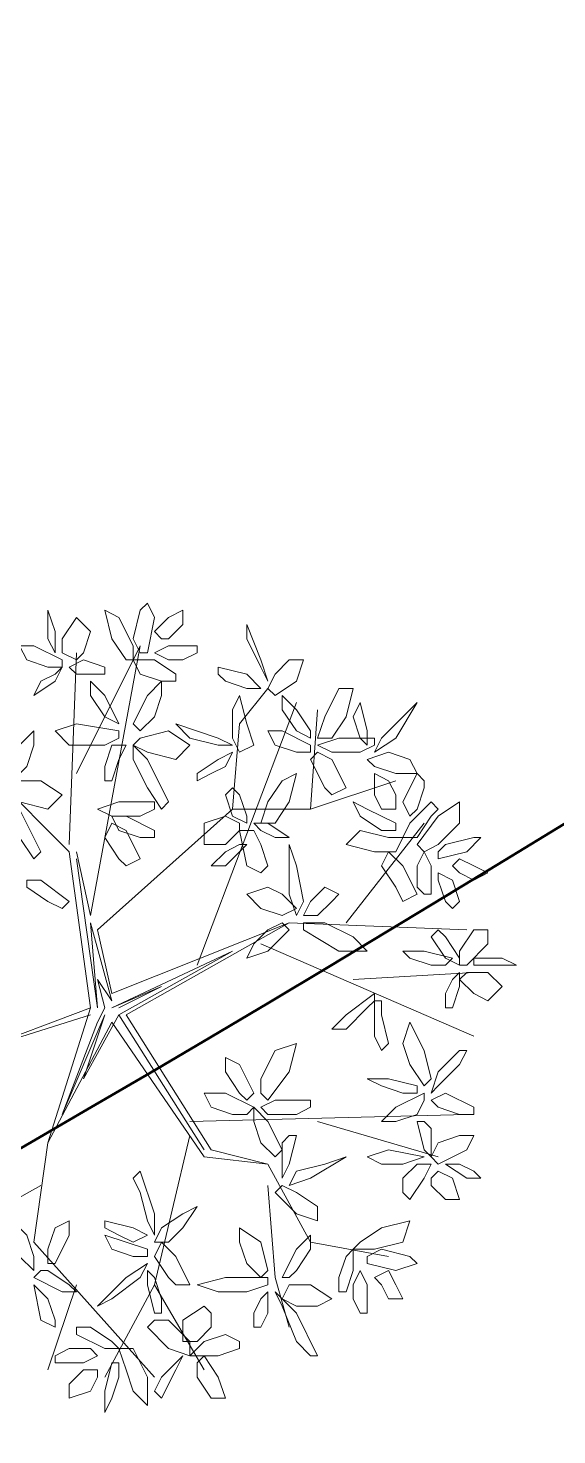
# Model space of a CAD drawing. Header units: millimetres. Extents: x 2529 to 2673, y 1639 to 1859.
# Drawn here: x 2626.23 to 2628.33, y 1717.54 to 1723.13 of the extents above; entities that cross this region are included whole.
import ezdxf

# ---------------------------------------------------------------- set-up
doc = ezdxf.new("R2010")
doc.units = ezdxf.units.MM
doc.layers.add('PDF_0', color=7, linetype='Continuous')

msp = doc.modelspace()

# ---------------------------------------------------------------- linework, layer by layer
at = {"layer": 'PDF_0', "lineweight": 9}
for points in [[(2626.3359, 1720.6495), (2626.3359, 1720.6778), (2626.3359, 1720.7342), (2626.3077, 1720.819), (2626.3077, 1720.7625), (2626.3077, 1720.706)], [(2626.6466, 1720.6213), (2626.6183, 1720.6213), (2626.5619, 1720.706), (2626.5336, 1720.819), (2626.5901, 1720.7907), (2626.6466, 1720.6778)], [(2626.6466, 1720.706), (2626.6748, 1720.819), (2626.7031, 1720.8472), (2626.7313, 1720.7907), (2626.7031, 1720.6495), (2626.6748, 1720.6495)], [(2626.7595, 1720.706), (2626.7313, 1720.7342), (2626.7878, 1720.7907), (2626.8443, 1720.819), (2626.8443, 1720.7625), (2626.7878, 1720.706)], [(2626.4207, 1720.6213), (2626.3642, 1720.6495), (2626.3642, 1720.706), (2626.4207, 1720.7907), (2626.4771, 1720.7342), (2626.4489, 1720.6495)], [(2627.0984, 1720.706), (2627.0984, 1720.7625), (2627.1549, 1720.6213), (2627.1831, 1720.5366), (2627.1549, 1720.593)], [(2626.3077, 1720.593), (2626.223, 1720.6213), (2626.1948, 1720.6778), (2626.2512, 1720.6778), (2626.3642, 1720.6213), (2626.3642, 1720.593)], [(2626.8443, 1720.6213), (2626.7878, 1720.6213), (2626.7313, 1720.6495), (2626.7878, 1720.6778), (2626.9007, 1720.6778), (2626.9007, 1720.6495)], [(2626.2795, 1720.5366), (2626.2512, 1720.4801), (2626.3359, 1720.5366), (2626.3642, 1720.593), (2626.3359, 1720.5648)], [(2626.4771, 1720.5648), (2626.4207, 1720.5648), (2626.3924, 1720.593), (2626.4489, 1720.6213), (2626.5336, 1720.593), (2626.5336, 1720.5648)], [(2626.7595, 1720.5366), (2626.6748, 1720.5648), (2626.6466, 1720.6213), (2626.7313, 1720.6213), (2626.816, 1720.5648), (2626.816, 1720.5366)], [(2627.0137, 1720.5366), (2627.0984, 1720.5083), (2627.1549, 1720.5083), (2627.0984, 1720.5648), (2626.9855, 1720.593), (2626.9855, 1720.5648)], [(2627.1831, 1720.5083), (2627.2114, 1720.4801), (2627.2961, 1720.5366), (2627.3243, 1720.6213), (2627.2679, 1720.6213), (2627.2114, 1720.5648)], [(2626.5336, 1720.3954), (2626.5901, 1720.3671), (2626.5336, 1720.4801), (2626.4771, 1720.5366), (2626.4771, 1720.4801)], [(2626.7313, 1720.3954), (2626.7595, 1720.4801), (2626.7595, 1720.5366), (2626.7031, 1720.4801), (2626.6466, 1720.3671), (2626.6748, 1720.3389)], [(2627.0702, 1720.2542), (2627.1267, 1720.2824), (2627.0984, 1720.3671), (2627.0702, 1720.4801), (2627.0419, 1720.4236), (2627.0419, 1720.3106)], [(2627.2961, 1720.3389), (2627.2396, 1720.4236), (2627.2396, 1720.4801), (2627.2961, 1720.4236), (2627.3526, 1720.3389), (2627.3526, 1720.3106)], [(2627.3808, 1720.3106), (2627.4373, 1720.3106), (2627.4938, 1720.3954), (2627.522, 1720.5083), (2627.4655, 1720.5083), (2627.4091, 1720.3954)], [(2627.522, 1720.3954), (2627.5503, 1720.4518), (2627.5785, 1720.3389), (2627.5785, 1720.2824), (2627.5503, 1720.3106)], [(2627.7197, 1720.3954), (2627.7762, 1720.4518), (2627.6915, 1720.3106), (2627.6067, 1720.2542), (2627.635, 1720.3106)], [(2626.5336, 1720.2824), (2626.3924, 1720.2824), (2626.3359, 1720.3389), (2626.4207, 1720.3671), (2626.5901, 1720.3389), (2626.5901, 1720.3106)], [(2626.8725, 1720.3106), (2626.816, 1720.3671), (2626.9855, 1720.3106), (2627.0419, 1720.2824), (2626.9855, 1720.2824)], [(2626.223, 1720.1977), (2626.2512, 1720.2824), (2626.2512, 1720.3389), (2626.1948, 1720.2824), (2626.1383, 1720.1694), (2626.1665, 1720.1412)], [(2626.6466, 1720.2824), (2626.6748, 1720.3106), (2626.7878, 1720.3389), (2626.8725, 1720.2824), (2626.816, 1720.2259), (2626.7031, 1720.2542)], [(2627.2961, 1720.2542), (2627.2114, 1720.2824), (2627.1831, 1720.3389), (2627.2396, 1720.3389), (2627.3526, 1720.2824), (2627.3526, 1720.2542)], [(2627.5503, 1720.2542), (2627.4373, 1720.2542), (2627.3808, 1720.2824), (2627.4655, 1720.3106), (2627.6067, 1720.3106), (2627.6067, 1720.2824)], [(2626.5336, 1720.1412), (2626.5619, 1720.1412), (2626.5901, 1720.2259), (2626.6183, 1720.2824), (2626.5619, 1720.2824), (2626.5336, 1720.1977)], [(2626.7031, 1720.113), (2626.6466, 1720.2259), (2626.6466, 1720.2824), (2626.7031, 1720.2259), (2626.7878, 1720.0565), (2626.7595, 1720.0282)], [(2626.9572, 1720.1694), (2627.0137, 1720.1977), (2627.0419, 1720.2542), (2626.9855, 1720.2259), (2626.9007, 1720.1694), (2626.9007, 1720.1412)], [(2627.4091, 1720.113), (2627.3526, 1720.2259), (2627.3808, 1720.2542), (2627.4373, 1720.2259), (2627.4938, 1720.113), (2627.4373, 1720.0847)], [(2627.5785, 1720.2259), (2627.6067, 1720.1977), (2627.6915, 1720.1694), (2627.7762, 1720.1694), (2627.7479, 1720.2259), (2627.6632, 1720.2542)], [(2626.1383, 1720.0847), (2626.1665, 1720.1412), (2626.2795, 1720.1412), (2626.3642, 1720.0847), (2626.3077, 1720.0282), (2626.1948, 1720.0565)], [(2627.1549, 1719.9718), (2627.2114, 1719.9718), (2627.2679, 1720.0565), (2627.2961, 1720.1694), (2627.2396, 1720.1412), (2627.1831, 1720.0565)], [(2627.6915, 1720.0282), (2627.635, 1720.0282), (2627.6067, 1720.0847), (2627.6067, 1720.1694), (2627.6632, 1720.1412), (2627.6915, 1720.0847)], [(2627.8044, 1720.113), (2627.7762, 1720.0282), (2627.7479, 1720), (2627.7197, 1720.0565), (2627.7762, 1720.1694), (2627.8044, 1720.1412)], [(2626.1948, 1719.9153), (2626.1383, 1720.0282), (2626.1383, 1720.0847), (2626.1948, 1720.0282), (2626.2795, 1719.8588), (2626.2512, 1719.8306)], [(2627.0702, 1720.0847), (2627.0984, 1720), (2627.0984, 1719.9718), (2627.0419, 1720), (2627.0137, 1720.0847), (2627.0419, 1720.113)], [(2626.6748, 1720), (2626.5619, 1720), (2626.5054, 1720.0282), (2626.5901, 1720.0565), (2626.7313, 1720.0565), (2626.7313, 1720.0282)], [(2627.635, 1719.9435), (2627.5503, 1720), (2627.522, 1720.0565), (2627.5785, 1720.0282), (2627.6915, 1719.9718), (2627.6915, 1719.9435)], [(2627.8327, 1720), (2627.7762, 1719.9153), (2627.7197, 1719.9153), (2627.7479, 1719.9718), (2627.8327, 1720.0565), (2627.8609, 1720.0282)], [(2627.8044, 1719.8588), (2627.7762, 1719.887), (2627.8609, 1720), (2627.9456, 1720.0565), (2627.9456, 1719.9718), (2627.8609, 1719.887)], [(2626.5901, 1719.8306), (2626.5336, 1719.9153), (2626.5619, 1719.9718), (2626.6183, 1719.9435), (2626.6748, 1719.8306), (2626.6183, 1719.8023)], [(2626.6748, 1719.9153), (2626.5901, 1719.9435), (2626.5619, 1720), (2626.6183, 1720), (2626.7313, 1719.9435), (2626.7313, 1719.9153)], [(2627.0702, 1719.9718), (2627.0702, 1719.9435), (2627.0137, 1719.887), (2626.929, 1719.887), (2626.929, 1719.9718), (2627.0137, 1720)], [(2627.2114, 1719.9153), (2627.2679, 1719.9153), (2627.1831, 1719.9718), (2627.1267, 1719.9718), (2627.1549, 1719.9435)], [(2627.1549, 1719.887), (2627.1831, 1719.8023), (2627.1549, 1719.7741), (2627.0984, 1719.8023), (2627.0702, 1719.9435), (2627.1267, 1719.9435)], [(2627.7197, 1719.9153), (2627.6915, 1719.8588), (2627.6067, 1719.8588), (2627.4938, 1719.887), (2627.5503, 1719.9435), (2627.6632, 1719.9153)], [(2627.8891, 1719.887), (2628.0021, 1719.9153), (2628.0303, 1719.9153), (2627.9738, 1719.8588), (2627.8609, 1719.8306), (2627.8609, 1719.8588)], [(2627.0984, 1719.887), (2627.0702, 1719.887), (2627.0137, 1719.8588), (2626.9572, 1719.8023), (2627.0137, 1719.8023), (2627.0702, 1719.8588)], [(2627.2961, 1719.8023), (2627.2679, 1719.887), (2627.2679, 1719.6894), (2627.2961, 1719.6047), (2627.3243, 1719.6611)], [(2627.6915, 1719.7176), (2627.635, 1719.8023), (2627.6632, 1719.8588), (2627.7197, 1719.8023), (2627.7762, 1719.6894), (2627.7197, 1719.6611)], [(2627.7762, 1719.7176), (2627.7762, 1719.8023), (2627.8044, 1719.8588), (2627.8327, 1719.8023), (2627.8327, 1719.6894), (2627.8044, 1719.6894)], [(2627.9174, 1719.8023), (2627.9456, 1719.8306), (2628.0021, 1719.8023), (2628.0586, 1719.7741), (2628.0021, 1719.7458), (2627.9456, 1719.7741)], [(2626.3077, 1719.6611), (2626.223, 1719.7176), (2626.223, 1719.7458), (2626.2795, 1719.7458), (2626.3924, 1719.6611), (2626.3642, 1719.6329)], [(2627.8891, 1719.6611), (2627.8609, 1719.7458), (2627.8609, 1719.7741), (2627.9174, 1719.7458), (2627.9456, 1719.6611), (2627.9174, 1719.6329)], [(2627.2961, 1719.6329), (2627.2396, 1719.6047), (2627.1549, 1719.6329), (2627.0984, 1719.6894), (2627.1831, 1719.7176), (2627.2396, 1719.6894)], [(2627.4655, 1719.6894), (2627.4091, 1719.7176), (2627.3526, 1719.6611), (2627.3243, 1719.6047), (2627.3808, 1719.6047), (2627.4373, 1719.6611)], [(2627.1831, 1719.5482), (2627.1267, 1719.4917), (2627.0984, 1719.4352), (2627.1831, 1719.4635), (2627.2679, 1719.5482), (2627.2396, 1719.5764)], [(2627.4091, 1719.5764), (2627.522, 1719.5199), (2627.5785, 1719.4635), (2627.4655, 1719.4635), (2627.3243, 1719.5482), (2627.3243, 1719.5764)], [(2627.8891, 1719.5199), (2627.9456, 1719.4352), (2627.9456, 1719.407), (2627.8891, 1719.4352), (2627.8327, 1719.5199), (2627.8609, 1719.5482)], [(2627.9456, 1719.4635), (2628.0021, 1719.5482), (2628.0586, 1719.5482), (2628.0586, 1719.4917), (2627.9738, 1719.407), (2627.9456, 1719.407)], [(2627.8327, 1719.407), (2627.7479, 1719.4352), (2627.7197, 1719.4635), (2627.8044, 1719.4635), (2627.9174, 1719.4352), (2627.8891, 1719.407)], [(2628.0021, 1719.4352), (2628.0021, 1719.407), (2628.0868, 1719.407), (2628.1715, 1719.407), (2628.115, 1719.4352), (2628.0586, 1719.4352)], [(2627.8891, 1719.294), (2627.9174, 1719.3505), (2627.9456, 1719.3787), (2627.9456, 1719.3223), (2627.9174, 1719.2375), (2627.8891, 1719.2375)], [(2627.9456, 1719.3505), (2627.9738, 1719.3787), (2628.0586, 1719.3787), (2628.115, 1719.3223), (2628.0586, 1719.2658), (2628.0021, 1719.294)], [(2627.5785, 1719.2375), (2627.4938, 1719.1528), (2627.4373, 1719.1528), (2627.4938, 1719.2093), (2627.6067, 1719.294), (2627.6067, 1719.2658)], [(2627.635, 1719.2093), (2627.6632, 1719.0963), (2627.635, 1719.0681), (2627.6067, 1719.1246), (2627.6067, 1719.2658), (2627.635, 1719.2658)], [(2627.8044, 1718.9269), (2627.8327, 1718.9551), (2627.8044, 1719.0681), (2627.7479, 1719.1811), (2627.7197, 1719.0963), (2627.7479, 1719.0116)], [(2627.1549, 1718.8987), (2627.1831, 1718.8704), (2627.2679, 1718.9834), (2627.2961, 1719.0963), (2627.2114, 1719.0681), (2627.1549, 1718.9551)], [(2627.0702, 1718.8987), (2627.0137, 1718.9834), (2627.0137, 1719.0399), (2627.0702, 1719.0116), (2627.1267, 1718.8987), (2627.0984, 1718.8704)], [(2627.9456, 1719.0116), (2627.8609, 1718.9269), (2627.8327, 1718.8987), (2627.8609, 1718.9834), (2627.9456, 1719.0681), (2627.9738, 1719.0681)], [(2627.7197, 1718.8987), (2627.635, 1718.9269), (2627.5785, 1718.9551), (2627.6632, 1718.9551), (2627.7762, 1718.9269), (2627.7762, 1718.8987)], [(2627.0419, 1718.8139), (2626.9572, 1718.8422), (2626.929, 1718.8987), (2627.0137, 1718.8987), (2627.1267, 1718.8422), (2627.0984, 1718.8139)], [(2627.2961, 1718.8139), (2627.1831, 1718.8139), (2627.1549, 1718.8422), (2627.2114, 1718.8704), (2627.3526, 1718.8704), (2627.3526, 1718.8422)], [(2627.7762, 1718.8139), (2627.6915, 1718.7857), (2627.635, 1718.7857), (2627.6915, 1718.8422), (2627.8044, 1718.8987), (2627.8044, 1718.8704)], [(2627.9456, 1718.8139), (2627.8609, 1718.8422), (2627.8327, 1718.8704), (2627.8891, 1718.8987), (2628.0021, 1718.8422), (2628.0021, 1718.8139)], [(2627.1549, 1718.701), (2627.1267, 1718.7857), (2627.1267, 1718.8422), (2627.1831, 1718.7857), (2627.2396, 1718.6727), (2627.2114, 1718.6445)], [(2627.8327, 1718.7575), (2627.8327, 1718.6727), (2627.8327, 1718.6445), (2627.8044, 1718.6727), (2627.7762, 1718.7857), (2627.8044, 1718.7857)], [(2627.2396, 1718.701), (2627.2396, 1718.6163), (2627.2396, 1718.5598), (2627.2679, 1718.6163), (2627.2961, 1718.7292), (2627.2679, 1718.7292)], [(2627.8609, 1718.701), (2627.9456, 1718.7292), (2628.0021, 1718.7292), (2627.9738, 1718.6727), (2627.8609, 1718.6163), (2627.8327, 1718.6445)], [(2627.4091, 1718.6163), (2627.4938, 1718.6445), (2627.3526, 1718.5598), (2627.2679, 1718.5315), (2627.2961, 1718.588)], [(2627.7197, 1718.6163), (2627.8044, 1718.6445), (2627.6632, 1718.6727), (2627.5785, 1718.6445), (2627.635, 1718.6163)], [(2626.6748, 1718.5033), (2626.7031, 1718.3903), (2626.7313, 1718.3339), (2626.7313, 1718.4186), (2626.6748, 1718.588), (2626.6466, 1718.5598)], [(2627.7197, 1718.5598), (2627.7762, 1718.6163), (2627.8327, 1718.6163), (2627.8044, 1718.5598), (2627.7479, 1718.4751), (2627.7197, 1718.5033)], [(2627.8327, 1718.5598), (2627.8609, 1718.588), (2627.9174, 1718.5598), (2627.9456, 1718.4751), (2627.8891, 1718.4751), (2627.8327, 1718.5315)], [(2627.8891, 1718.6163), (2627.9738, 1718.5598), (2628.0303, 1718.5598), (2628.0021, 1718.588), (2627.9456, 1718.6163)], [(2627.2396, 1718.5315), (2627.2114, 1718.5033), (2627.2961, 1718.4186), (2627.3808, 1718.3903), (2627.3808, 1718.4468), (2627.2961, 1718.5033)], [(2626.7313, 1718.3056), (2626.7878, 1718.3056), (2626.8443, 1718.3621), (2626.9007, 1718.4468), (2626.8443, 1718.4186), (2626.7595, 1718.3621)], [(2626.223, 1718.3339), (2626.2512, 1718.2491), (2626.2512, 1718.1927), (2626.1948, 1718.2491), (2626.1665, 1718.3621), (2626.1948, 1718.3621)], [(2626.3077, 1718.2774), (2626.3359, 1718.3621), (2626.3924, 1718.3903), (2626.3924, 1718.3339), (2626.3359, 1718.2209), (2626.3077, 1718.2209)], [(2626.5901, 1718.3339), (2626.6466, 1718.3056), (2626.7031, 1718.3339), (2626.6466, 1718.3621), (2626.5336, 1718.3903), (2626.5336, 1718.3621)], [(2627.0984, 1718.2209), (2627.0702, 1718.3056), (2627.0702, 1718.3621), (2627.1549, 1718.3056), (2627.1831, 1718.1927), (2627.1549, 1718.1644)], [(2627.522, 1718.2774), (2627.5503, 1718.3056), (2627.635, 1718.3621), (2627.7479, 1718.3903), (2627.7197, 1718.3056), (2627.6067, 1718.2774)], [(2626.7031, 1718.2491), (2626.7031, 1718.2774), (2626.6183, 1718.3056), (2626.5336, 1718.3339), (2626.5619, 1718.2774), (2626.6466, 1718.2491)], [(2626.7878, 1718.1644), (2626.7313, 1718.2491), (2626.7595, 1718.3056), (2626.816, 1718.2491), (2626.8725, 1718.1362), (2626.816, 1718.1362)], [(2627.2961, 1718.1927), (2627.3526, 1718.2774), (2627.3526, 1718.3339), (2627.2961, 1718.2774), (2627.2396, 1718.1644), (2627.2679, 1718.1644)], [(2627.4655, 1718.1644), (2627.4938, 1718.2491), (2627.522, 1718.2774), (2627.522, 1718.1927), (2627.4938, 1718.1079), (2627.4655, 1718.1079)], [(2627.635, 1718.2774), (2627.7479, 1718.2491), (2627.7762, 1718.2209), (2627.6915, 1718.1927), (2627.5785, 1718.2209), (2627.5785, 1718.2491)], [(2626.3077, 1718.1927), (2626.3924, 1718.1362), (2626.4207, 1718.1079), (2626.3642, 1718.1079), (2626.2512, 1718.1644), (2626.2795, 1718.1927)], [(2626.5619, 1718.0797), (2626.5054, 1718.0515), (2626.6183, 1718.1644), (2626.7031, 1718.2209), (2626.6748, 1718.1644)], [(2626.7595, 1718.0797), (2626.7313, 1718.1644), (2626.7031, 1718.1927), (2626.7031, 1718.1362), (2626.7313, 1718.0232), (2626.7595, 1718.0232)], [(2627.522, 1718.0797), (2627.522, 1718.1362), (2627.5503, 1718.1927), (2627.5785, 1718.1362), (2627.5785, 1718.0232), (2627.5503, 1718.0232)], [(2627.6067, 1718.1644), (2627.6632, 1718.1927), (2627.6915, 1718.1362), (2627.7197, 1718.0797), (2627.6632, 1718.0797), (2627.635, 1718.1362)], [(2626.3077, 1718.0797), (2626.2512, 1718.1362), (2626.2795, 1717.995), (2626.3359, 1717.9668), (2626.3359, 1717.995)], [(2627.0984, 1718.1079), (2626.9855, 1718.1079), (2626.9007, 1718.1362), (2627.0137, 1718.1644), (2627.1831, 1718.1644), (2627.1831, 1718.1362)], [(2627.2396, 1718.0797), (2627.2679, 1718.1362), (2627.3526, 1718.1362), (2627.4373, 1718.0797), (2627.3808, 1718.0515), (2627.2961, 1718.0515)], [(2627.1267, 1717.9668), (2627.1549, 1717.9668), (2627.1831, 1718.0232), (2627.1831, 1718.1079), (2627.1549, 1718.0797), (2627.1267, 1718.0232)], [(2627.2961, 1717.9103), (2627.2396, 1718.0515), (2627.2114, 1718.1079), (2627.2961, 1718.0232), (2627.3808, 1717.8538), (2627.3526, 1717.8538)], [(2626.9572, 1717.9668), (2626.9007, 1717.9103), (2626.8443, 1717.9103), (2626.8443, 1717.995), (2626.929, 1718.0515), (2626.9572, 1718.0232)], [(2626.4771, 1717.9668), (2626.5619, 1717.9103), (2626.5901, 1717.882), (2626.5336, 1717.882), (2626.4207, 1717.9385), (2626.4207, 1717.9668)], [(2626.7878, 1717.995), (2626.8725, 1717.9103), (2626.8725, 1717.8538), (2626.7878, 1717.882), (2626.7031, 1717.9668), (2626.7313, 1717.995)], [(2627.0702, 1717.9103), (2627.0702, 1717.882), (2626.9855, 1717.8538), (2626.8725, 1717.8538), (2626.929, 1717.9103), (2627.0137, 1717.9385)], [(2626.3924, 1717.882), (2626.4771, 1717.882), (2626.5054, 1717.8538), (2626.4489, 1717.8256), (2626.3359, 1717.8256), (2626.3359, 1717.8538)], [(2626.5901, 1717.882), (2626.6466, 1717.882), (2626.7031, 1717.7691), (2626.7031, 1717.6561), (2626.6466, 1717.7126), (2626.6183, 1717.7973)], [(2626.7595, 1717.7691), (2626.816, 1717.8256), (2626.8443, 1717.8538), (2626.816, 1717.7973), (2626.7595, 1717.6844), (2626.7313, 1717.7126)], [(2626.9007, 1717.8256), (2626.929, 1717.8538), (2626.9855, 1717.7691), (2627.0137, 1717.6844), (2626.9572, 1717.6844), (2626.9007, 1717.7691)], [(2626.5054, 1717.7973), (2626.5054, 1717.7691), (2626.4771, 1717.7126), (2626.3924, 1717.6844), (2626.3924, 1717.7408), (2626.4489, 1717.7973)], [(2626.5901, 1717.7691), (2626.5619, 1717.6844), (2626.5336, 1717.6279), (2626.5336, 1717.7126), (2626.5619, 1717.8256), (2626.5901, 1717.8256)]]:
    msp.add_lwpolyline(points, close=True, dxfattribs=at)
for points in [[(2626.3924, 1719.887), (2626.4207, 1720.6495)], [(2626.4207, 1720.1694), (2626.6748, 1720.6778), (2626.4771, 1719.6047), (2626.4207, 1719.8588)], [(2627.3808, 1720.4236), (2627.3526, 1720.0282), (2627.0419, 1720.0282), (2627.0702, 1720.3671), (2627.1831, 1720.5083)], [(2627.6632, 1718.2491), (2627.3526, 1718.3056), (2627.1831, 1718.6163), (2626.929, 1718.6445), (2626.5619, 1719.1811), (2626.3077, 1718.701), (2626.4771, 1719.2375), (2626.3924, 1719.8588), (2625.7994, 1720.4518)], [(2626.9007, 1719.407), (2627.2961, 1720.4518)], [(2627.3526, 1720.0282), (2627.6915, 1720.1412)], [(2627.0419, 1720.0282), (2626.5054, 1719.5482), (2626.5619, 1719.294), (2627.2679, 1719.5764), (2626.6183, 1719.2093), (2626.9572, 1718.6727), (2627.1831, 1718.6163)], [(2627.4938, 1719.5764), (2627.8044, 1719.9718)], [(2626.4207, 1719.8306), (2626.5054, 1719.2375), (2626.4771, 1719.5764), (2626.5619, 1719.2658), (2626.5054, 1719.3505), (2626.5336, 1719.2375), (2626.5054, 1719.1811), (2626.3642, 1718.8139), (2626.5336, 1719.2093), (2626.4489, 1718.9551), (2626.5901, 1719.2093), (2627.0419, 1719.4635), (2626.5619, 1719.2375), (2626.7595, 1719.3223), (2626.5901, 1719.2375)], [(2627.2679, 1719.5764), (2627.9738, 1719.5482)], [(2627.1549, 1719.4917), (2628.0021, 1719.1246)], [(2627.522, 1719.3505), (2628.0021, 1719.3787)], [(2626.4771, 1719.2093), (2626.0253, 1719.0681), (2626.4771, 1719.2375)], [(2626.5901, 1719.2093), (2626.929, 1718.6727), (2626.5901, 1719.2093)], [(2626.8725, 1718.7857), (2627.9738, 1718.8139)], [(2627.3808, 1718.7857), (2627.8609, 1718.6445)], [(2626.3077, 1718.701), (2626.2512, 1718.3056), (2626.7313, 1717.7691)], [(2626.8725, 1718.7292), (2626.7313, 1718.1362)], [(2626.2795, 1718.5315), (2625.5735, 1718.1362)], [(2627.1831, 1718.5315), (2627.2114, 1718.1644), (2627.2679, 1717.9668)], [(2626.4207, 1718.1362), (2626.3077, 1717.7973)], [(2626.929, 1717.7973), (2626.7313, 1718.1362), (2626.5336, 1717.7691)]]:
    msp.add_lwpolyline(points, dxfattribs=at)
at = {"layer": 'PDF_0', "lineweight": 50}
msp.add_arc((2579.8577, 1798.7805), 92.5408, 276.216484, 319.878707, dxfattribs=at)

doc.saveas('drawing.dxf')
